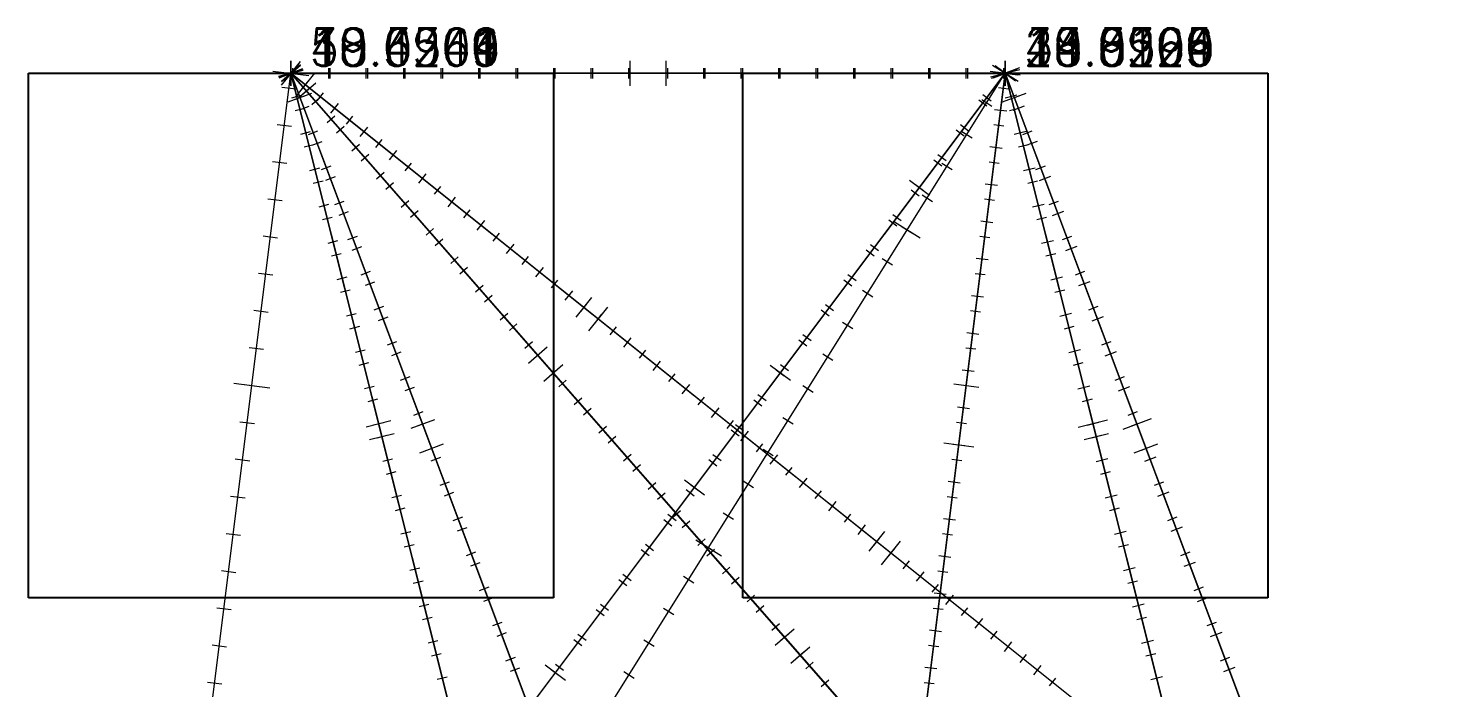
# Model space of a CAD drawing. Header units: millimetres. Extents: x 0 to 286, y 0 to 96.
# Drawn here: x 126.44 to 164.26, y 57.54 to 75.13 of the extents above; entities that cross this region are included whole.
import ezdxf

# ---------------------------------------------------------------- set-up
doc = ezdxf.new("R2010")
doc.units = ezdxf.units.MM
doc.layers.get('0').update_dxf_attribs({"lineweight": 5, "true_color": 0xffffff})
for name, color, linetype, lineweight, true_color in [('bkey', 94, 'Continuous', 5, 0x008000), ('dim0', 6, 'Continuous', 5, 0xff00ff), ('dim1', 3, 'Continuous', 5, 0x00ff00), ('dim2', 5, 'Continuous', 5, 0x0000ff), ('dim3', 4, 'Continuous', 5, 0x00ffff), ('dim4', 2, 'Continuous', 5, 0xffff00), ('dim5', 30, 'Continuous', 5, 0xff7f00), ('key-layer', 1, 'Continuous', 25, 0xff0000)]:
    doc.layers.add(name, color=color, linetype=linetype, lineweight=lineweight, true_color=true_color)
doc.styles.add('textstyle104', font='')
doc.styles.add('textstyle105', font='')
doc.styles.add('textstyle111', font='')
doc.styles.add('textstyle112', font='')
doc.styles.add('textstyle114', font='')
doc.styles.add('textstyle118', font='')
doc.styles.add('textstyle120', font='')
doc.styles.add('textstyle126', font='')
doc.styles.add('textstyle129', font='')
doc.styles.add('textstyle46', font='')
doc.styles.add('textstyle53', font='')
doc.styles.add('textstyle54', font='')
doc.styles.get('textstyle104').set_extended_font_data('standard')
doc.styles.get('textstyle105').set_extended_font_data('standard')
doc.styles.get('textstyle111').set_extended_font_data('standard')
doc.styles.get('textstyle112').set_extended_font_data('standard')
doc.styles.get('textstyle114').set_extended_font_data('standard')
doc.styles.get('textstyle118').set_extended_font_data('standard')
doc.styles.get('textstyle120').set_extended_font_data('standard')
doc.styles.get('textstyle126').set_extended_font_data('standard')
doc.styles.get('textstyle129').set_extended_font_data('standard')
doc.styles.get('textstyle46').set_extended_font_data('standard')
doc.styles.get('textstyle53').set_extended_font_data('standard')
doc.styles.get('textstyle54').set_extended_font_data('standard')

msp = doc.modelspace()

# ---------------------------------------------------------------- linework, layer by layer
at = {"color": 0}
for p, q in [((126.445, 73.933), (140.444, 73.933)), ((126.445, 59.934), (126.445, 73.933)), ((140.444, 73.933), (140.444, 59.934)), ((145.495, 73.933), (159.494, 73.933)), ((145.495, 59.934), (145.495, 73.933)), ((159.494, 73.933), (159.494, 59.934)), ((140.444, 59.934), (126.445, 59.934)), ((159.494, 59.934), (145.495, 59.934))]:
    msp.add_line(p, q, dxfattribs=at)
at = {"layer": 'bkey'}
for p, q in [((152.152, 74.147), (152.837, 73.719)), ((128.682, 35.833), (133.444, 73.933)), ((128.682, 35.833), (152.494, 73.933)), ((132.964, 73.993), (133.925, 73.873)), ((133.203, 73.564), (133.587, 73.516)), ((151.865, 73.23), (152.139, 73.059)), ((133.079, 72.571), (133.463, 72.523)), ((151.335, 72.382), (151.609, 72.211)), ((132.955, 71.579), (133.339, 71.531)), ((150.805, 71.534), (151.079, 71.363)), ((132.831, 70.587), (133.215, 70.539)), ((150.275, 70.686), (150.549, 70.515)), ((149.54, 69.967), (150.224, 69.539)), ((132.707, 69.594), (133.091, 69.546)), ((149.745, 69.838), (150.019, 69.667)), ((149.215, 68.99), (149.489, 68.819)), ((132.583, 68.602), (132.967, 68.554)), ((148.685, 68.142), (148.959, 67.971)), ((132.459, 67.61), (132.843, 67.562)), ((148.155, 67.294), (148.429, 67.123)), ((132.335, 66.618), (132.719, 66.57)), ((147.625, 66.446), (147.899, 66.275)), ((131.923, 65.661), (132.883, 65.541)), ((132.211, 65.625), (132.595, 65.577)), ((147.095, 65.598), (147.369, 65.427)), ((146.565, 64.75), (146.839, 64.579)), ((132.087, 64.633), (132.471, 64.585)), ((131.963, 63.641), (132.347, 63.593)), ((146.035, 63.902), (146.309, 63.731)), ((145.505, 63.054), (145.779, 62.883)), ((131.839, 62.649), (132.223, 62.6)), ((144.975, 62.206), (145.249, 62.035)), ((131.715, 61.656), (132.099, 61.608)), ((144.24, 61.487), (144.924, 61.059)), ((144.445, 61.358), (144.719, 61.187)), ((131.591, 60.664), (131.975, 60.616)), ((143.915, 60.51), (144.189, 60.339)), ((131.467, 59.672), (131.851, 59.624)), ((143.385, 59.662), (143.659, 59.491)), ((131.343, 58.679), (131.727, 58.631)), ((142.855, 58.814), (143.129, 58.643)), ((142.325, 57.966), (142.599, 57.795)), ((131.219, 57.687), (131.603, 57.639))]:
    msp.add_line(p, q, dxfattribs=at)
at = {"layer": 'dim0'}
for p, q in [((133.444, 73.597), (133.444, 74.269)), ((142.494, 73.597), (142.494, 74.269)), ((152.763, 73.731), (152.226, 74.135)), ((152.494, 73.597), (152.494, 74.269)), ((152.494, 73.933), (133.444, 73.933)), ((133.494, 73.799), (133.494, 74.068)), ((134.494, 73.799), (134.494, 74.068)), ((135.494, 73.799), (135.494, 74.068)), ((136.494, 73.799), (136.494, 74.068)), ((137.494, 73.799), (137.494, 74.068)), ((152.494, 73.933), (138.207, 54.883)), ((138.494, 73.799), (138.494, 74.068)), ((139.494, 73.799), (139.494, 74.068)), ((140.494, 73.799), (140.494, 74.068)), ((141.494, 73.799), (141.494, 74.068)), ((142.494, 73.799), (142.494, 74.068)), ((143.494, 73.799), (143.494, 74.068)), ((144.494, 73.799), (144.494, 74.068)), ((145.494, 73.799), (145.494, 74.068)), ((146.494, 73.799), (146.494, 74.068)), ((147.494, 73.799), (147.494, 74.068)), ((152.494, 73.933), (147.732, 35.833)), ((148.494, 73.799), (148.494, 74.068)), ((149.494, 73.799), (149.494, 74.068)), ((150.494, 73.799), (150.494, 74.068)), ((151.494, 73.799), (151.494, 74.068)), ((152.895, 73.883), (152.094, 73.983)), ((152.872, 74.075), (152.117, 73.791)), ((152.821, 74.015), (152.168, 73.852)), ((152.494, 73.933), (157.257, 54.883)), ((152.494, 73.933), (166.782, 35.833)), ((152.002, 73.052), (151.787, 73.214)), ((152.868, 72.996), (152.607, 72.93)), ((152.997, 73.053), (152.695, 72.94)), ((152.531, 72.921), (152.21, 72.961)), ((151.402, 72.252), (151.187, 72.414)), ((152.407, 71.929), (152.086, 71.969)), ((153.11, 72.025), (152.849, 71.96)), ((153.348, 72.117), (153.046, 72.004)), ((150.802, 71.452), (150.587, 71.614)), ((153.699, 71.181), (153.397, 71.067)), ((150.202, 70.652), (149.987, 70.814)), ((152.283, 70.936), (151.962, 70.976)), ((153.353, 71.055), (153.092, 70.99)), ((149.602, 69.852), (149.387, 70.014)), ((152.159, 69.944), (151.838, 69.984)), ((153.595, 70.085), (153.334, 70.02)), ((154.05, 70.244), (153.748, 70.131)), ((149.002, 69.052), (148.787, 69.214)), ((154.401, 69.308), (154.099, 69.195)), ((152.034, 68.952), (151.714, 68.992)), ((153.838, 69.115), (153.577, 69.05)), ((148.402, 68.252), (148.187, 68.414)), ((154.08, 68.145), (153.819, 68.08)), ((154.752, 68.372), (154.45, 68.258)), ((151.91, 67.959), (151.59, 67.999)), ((147.802, 67.452), (147.587, 67.614)), ((155.103, 67.435), (154.801, 67.322)), ((151.786, 66.967), (151.466, 67.007)), ((154.323, 67.175), (154.062, 67.109)), ((147.202, 66.652), (146.987, 66.814)), ((154.565, 66.205), (154.304, 66.139)), ((155.455, 66.499), (155.152, 66.386)), ((146.763, 65.731), (146.226, 66.135)), ((146.602, 65.852), (146.387, 66.014)), ((151.662, 65.975), (151.342, 66.015)), ((155.806, 65.563), (155.503, 65.449)), ((146.002, 65.052), (145.787, 65.214)), ((154.808, 65.234), (154.547, 65.169)), ((151.538, 64.983), (151.218, 65.023)), ((156.384, 64.711), (155.628, 64.428)), ((145.402, 64.252), (145.187, 64.414)), ((155.246, 64.313), (154.594, 64.15)), ((156.157, 64.626), (155.855, 64.513)), ((151.655, 63.96), (150.854, 64.06)), ((151.414, 63.99), (151.094, 64.03)), ((155.05, 64.264), (154.789, 64.199)), ((144.802, 63.452), (144.587, 63.614)), ((156.508, 63.69), (156.206, 63.577)), ((155.293, 63.294), (155.032, 63.229)), ((144.202, 62.652), (143.987, 62.814)), ((151.29, 62.998), (150.97, 63.038)), ((156.859, 62.754), (156.557, 62.64)), ((151.166, 62.006), (150.846, 62.046)), ((155.535, 62.324), (155.274, 62.259)), ((143.602, 61.852), (143.387, 62.014)), ((157.21, 61.817), (156.908, 61.704)), ((155.778, 61.354), (155.517, 61.289)), ((143.002, 61.052), (142.787, 61.214)), ((151.042, 61.013), (150.722, 61.054)), ((157.561, 60.881), (157.259, 60.768)), ((142.402, 60.252), (142.187, 60.414)), ((156.02, 60.384), (155.76, 60.318)), ((150.918, 60.021), (150.598, 60.061)), ((157.912, 59.945), (157.61, 59.831)), ((141.802, 59.452), (141.587, 59.614)), ((156.263, 59.414), (156.002, 59.348)), ((150.794, 59.029), (150.474, 59.069)), ((158.264, 59.008), (157.961, 58.895)), ((141.202, 58.652), (140.987, 58.814)), ((156.506, 58.443), (156.245, 58.378)), ((140.764, 57.731), (140.226, 58.135)), ((140.602, 57.852), (140.387, 58.014)), ((150.67, 58.037), (150.35, 58.077)), ((158.615, 58.072), (158.312, 57.959))]:
    msp.add_line(p, q, dxfattribs=at)
at = {"layer": 'dim1'}
for p, q in [((133.192, 73.618), (133.697, 74.248)), ((157.257, 54.883), (133.444, 73.933)), ((133.579, 73.309), (134.083, 73.939)), ((133.73, 73.498), (133.932, 73.75)), ((152.103, 73.835), (152.886, 74.031)), ((157.257, 54.883), (152.494, 73.933)), ((134.511, 72.873), (134.713, 73.125)), ((152.492, 73.277), (152.805, 73.355)), ((135.292, 72.248), (135.494, 72.5)), ((152.735, 72.306), (153.048, 72.385)), ((136.073, 71.624), (136.274, 71.876)), ((136.854, 70.999), (137.055, 71.251)), ((152.977, 71.336), (153.29, 71.415)), ((137.635, 70.374), (137.836, 70.626)), ((153.22, 70.366), (153.533, 70.444)), ((138.415, 69.75), (138.617, 70.002)), ((139.196, 69.125), (139.398, 69.377)), ((153.462, 69.396), (153.776, 69.474)), ((139.977, 68.5), (140.179, 68.752)), ((153.705, 68.426), (154.018, 68.504)), ((140.758, 67.876), (140.96, 68.128)), ((141.388, 67.062), (141.892, 67.692)), ((141.539, 67.251), (141.74, 67.503)), ((153.947, 67.456), (154.261, 67.534)), ((142.32, 66.626), (142.521, 66.878)), ((154.19, 66.486), (154.503, 66.564)), ((143.101, 66.001), (143.302, 66.254)), ((143.881, 65.377), (144.083, 65.629)), ((154.433, 65.515), (154.746, 65.594)), ((144.662, 64.752), (144.864, 65.004)), ((154.44, 64.487), (155.223, 64.682)), ((145.443, 64.127), (145.645, 64.379)), ((154.675, 64.545), (154.988, 64.624)), ((146.224, 63.503), (146.426, 63.755)), ((154.918, 63.575), (155.231, 63.653)), ((147.005, 62.878), (147.207, 63.13)), ((147.786, 62.253), (147.987, 62.505)), ((155.16, 62.605), (155.473, 62.683)), ((148.567, 61.629), (148.768, 61.881)), ((155.403, 61.635), (155.716, 61.713)), ((149.196, 60.815), (149.7, 61.445)), ((149.348, 61.004), (149.549, 61.256)), ((150.128, 60.379), (150.33, 60.631)), ((155.645, 60.665), (155.958, 60.743)), ((150.909, 59.755), (151.111, 60.007)), ((155.888, 59.695), (156.201, 59.773)), ((151.69, 59.13), (151.892, 59.382)), ((152.471, 58.505), (152.673, 58.757)), ((156.13, 58.724), (156.443, 58.803)), ((153.252, 57.88), (153.453, 58.132)), ((156.373, 57.754), (156.686, 57.833))]:
    msp.add_line(p, q, dxfattribs=at)
at = {"layer": 'dim2'}
for p, q in [((133.191, 73.712), (133.698, 74.154)), ((166.782, 35.833), (133.444, 73.933)), ((152.18, 73.815), (152.809, 74.051)), ((166.782, 35.833), (152.494, 73.933)), ((133.604, 73.24), (134.11, 73.683)), ((133.756, 73.373), (133.958, 73.55)), ((152.422, 73.168), (153.052, 73.404)), ((152.611, 73.239), (152.863, 73.333)), ((134.414, 72.621), (134.616, 72.798)), ((152.962, 72.303), (153.214, 72.397)), ((135.073, 71.868), (135.275, 72.045)), ((135.731, 71.116), (135.933, 71.293)), ((153.313, 71.366), (153.565, 71.461)), ((136.39, 70.363), (136.592, 70.54)), ((153.665, 70.43), (153.916, 70.524)), ((137.048, 69.61), (137.251, 69.788)), ((154.016, 69.494), (154.268, 69.588)), ((137.707, 68.858), (137.909, 69.035)), ((154.367, 68.557), (154.619, 68.652)), ((138.365, 68.105), (138.568, 68.282)), ((154.718, 67.621), (154.97, 67.715)), ((139.024, 67.353), (139.226, 67.53)), ((139.682, 66.6), (139.885, 66.777)), ((155.069, 66.685), (155.321, 66.779)), ((140.189, 65.715), (140.695, 66.158)), ((140.341, 65.848), (140.543, 66.025)), ((155.42, 65.748), (155.672, 65.843)), ((140.999, 65.095), (141.202, 65.272)), ((155.771, 64.812), (156.023, 64.906)), ((141.658, 64.342), (141.86, 64.52)), ((155.934, 63.805), (156.563, 64.041)), ((156.122, 63.876), (156.374, 63.97)), ((142.316, 63.59), (142.519, 63.767)), ((142.975, 62.837), (143.177, 63.014)), ((156.474, 62.939), (156.725, 63.034)), ((143.633, 62.085), (143.836, 62.262)), ((156.825, 62.003), (157.076, 62.097)), ((144.292, 61.332), (144.494, 61.509)), ((157.176, 61.067), (157.428, 61.161)), ((144.95, 60.58), (145.153, 60.757)), ((157.527, 60.13), (157.779, 60.225)), ((145.609, 59.827), (145.811, 60.004)), ((146.267, 59.074), (146.47, 59.251)), ((157.878, 59.194), (158.13, 59.288)), ((146.774, 58.189), (147.28, 58.632)), ((146.926, 58.322), (147.128, 58.499)), ((158.229, 58.258), (158.481, 58.352)), ((147.584, 57.569), (147.787, 57.746))]:
    msp.add_line(p, q, dxfattribs=at)
at = {"layer": 'dim3'}
for p, q in [((133.698, 74.155), (133.191, 73.712)), ((133.655, 74.196), (133.234, 73.671)), ((133.444, 74.269), (133.444, 73.597)), ((143.445, 74.269), (143.445, 73.597)), ((152.494, 74.269), (152.494, 73.597)), ((133.771, 74.015), (133.118, 73.852)), ((133.759, 74.051), (133.13, 73.815)), ((133.444, 73.933), (152.494, 73.933)), ((133.444, 73.933), (138.207, 54.883)), ((133.444, 73.933), (157.257, 54.883)), ((133.444, 73.933), (147.732, 35.833)), ((133.444, 73.933), (166.782, 35.833)), ((134.445, 74.068), (134.445, 73.799)), ((135.445, 74.068), (135.445, 73.799)), ((136.445, 74.068), (136.445, 73.799)), ((137.445, 74.068), (137.445, 73.799)), ((138.445, 74.068), (138.445, 73.799)), ((139.445, 74.068), (139.445, 73.799)), ((140.445, 74.068), (140.445, 73.799)), ((141.445, 74.068), (141.445, 73.799)), ((142.445, 74.068), (142.445, 73.799)), ((143.445, 74.068), (143.445, 73.799)), ((144.445, 74.068), (144.445, 73.799)), ((145.445, 74.068), (145.445, 73.799)), ((146.445, 74.068), (146.445, 73.799)), ((147.445, 74.068), (147.445, 73.799)), ((148.445, 74.068), (148.445, 73.799)), ((149.445, 74.068), (149.445, 73.799)), ((150.445, 74.068), (150.445, 73.799)), ((151.445, 74.068), (151.445, 73.799)), ((152.445, 74.068), (152.445, 73.799)), ((134.309, 73.413), (134.141, 73.203)), ((133.818, 72.996), (133.557, 72.93)), ((133.922, 73.044), (133.67, 72.95)), ((134.204, 73.269), (134.002, 73.092)), ((135.09, 72.789), (134.922, 72.579)), ((134.863, 72.517), (134.66, 72.339)), ((134.06, 72.025), (133.799, 71.96)), ((134.273, 72.108), (134.021, 72.013)), ((135.871, 72.164), (135.703, 71.954)), ((135.521, 71.764), (135.319, 71.587)), ((136.652, 71.539), (136.484, 71.329)), ((134.624, 71.171), (134.372, 71.077)), ((134.303, 71.055), (134.042, 70.99)), ((136.18, 71.011), (135.977, 70.834)), ((137.433, 70.915), (137.265, 70.705)), ((134.545, 70.085), (134.284, 70.02)), ((134.975, 70.235), (134.723, 70.141)), ((136.838, 70.259), (136.636, 70.082)), ((138.214, 70.29), (138.046, 70.08)), ((138.995, 69.665), (138.827, 69.455)), ((135.326, 69.299), (135.074, 69.204)), ((137.497, 69.506), (137.294, 69.329)), ((134.788, 69.115), (134.527, 69.05)), ((139.775, 69.04), (139.607, 68.83)), ((138.155, 68.754), (137.953, 68.576)), ((135.03, 68.145), (134.769, 68.08)), ((135.677, 68.362), (135.425, 68.268)), ((140.556, 68.416), (140.388, 68.206)), ((138.814, 68.001), (138.611, 67.824)), ((141.463, 67.949), (141.043, 67.424)), ((141.337, 67.791), (141.169, 67.581)), ((136.028, 67.426), (135.776, 67.332)), ((135.273, 67.175), (135.012, 67.109)), ((139.472, 67.248), (139.27, 67.071)), ((142.118, 67.166), (141.95, 66.956)), ((140.283, 66.629), (139.777, 66.186)), ((135.515, 66.205), (135.254, 66.139)), ((136.379, 66.49), (136.128, 66.395)), ((140.131, 66.496), (139.928, 66.319)), ((142.899, 66.542), (142.731, 66.332)), ((143.68, 65.917), (143.512, 65.707)), ((136.731, 65.553), (136.479, 65.459)), ((140.789, 65.743), (140.587, 65.566)), ((135.758, 65.234), (135.497, 65.169)), ((144.461, 65.292), (144.293, 65.082)), ((137.271, 64.688), (136.641, 64.452)), ((141.448, 64.991), (141.245, 64.814)), ((136.196, 64.313), (135.544, 64.15)), ((137.082, 64.617), (136.83, 64.523)), ((145.242, 64.668), (145.073, 64.458)), ((136, 64.264), (135.739, 64.199)), ((142.106, 64.238), (141.904, 64.061)), ((146.022, 64.043), (145.854, 63.833)), ((137.433, 63.681), (137.181, 63.586)), ((136.243, 63.294), (135.982, 63.229)), ((142.765, 63.486), (142.562, 63.308)), ((146.803, 63.418), (146.635, 63.208)), ((147.584, 62.794), (147.416, 62.583)), ((137.784, 62.744), (137.532, 62.65)), ((143.423, 62.733), (143.221, 62.556)), ((136.485, 62.324), (136.224, 62.259)), ((148.365, 62.169), (148.197, 61.959)), ((138.135, 61.808), (137.883, 61.714)), ((144.082, 61.98), (143.879, 61.803)), ((149.272, 61.702), (148.852, 61.177)), ((136.728, 61.354), (136.467, 61.289)), ((149.146, 61.544), (148.978, 61.334)), ((144.74, 61.228), (144.538, 61.051)), ((149.927, 60.919), (149.759, 60.709)), ((138.486, 60.872), (138.234, 60.777)), ((136.97, 60.384), (136.71, 60.318)), ((145.399, 60.475), (145.196, 60.298)), ((150.708, 60.295), (150.54, 60.085)), ((138.837, 59.935), (138.585, 59.841)), ((137.213, 59.414), (136.952, 59.348)), ((146.057, 59.723), (145.855, 59.546)), ((151.488, 59.67), (151.32, 59.46)), ((139.188, 58.999), (138.937, 58.905)), ((146.868, 59.103), (146.362, 58.66)), ((152.269, 59.045), (152.101, 58.835)), ((146.716, 58.97), (146.513, 58.793)), ((137.456, 58.443), (137.195, 58.378)), ((153.05, 58.421), (152.882, 58.211)), ((139.54, 58.063), (139.288, 57.968)), ((147.374, 58.218), (147.172, 58.04)), ((153.831, 57.796), (153.663, 57.586))]:
    msp.add_line(p, q, dxfattribs=at)
at = {"layer": 'dim4'}
for p, q in [((152.226, 74.135), (152.763, 73.731)), ((133.118, 73.852), (133.771, 74.015)), ((138.207, 54.883), (133.444, 73.933)), ((138.207, 54.883), (152.494, 73.933)), ((133.468, 73.283), (133.729, 73.348)), ((151.899, 73.364), (152.115, 73.202)), ((133.711, 72.313), (133.972, 72.378)), ((151.299, 72.564), (151.515, 72.402)), ((150.699, 71.764), (150.915, 71.602)), ((133.953, 71.343), (134.214, 71.408)), ((149.938, 71.085), (150.476, 70.681)), ((150.099, 70.964), (150.315, 70.802)), ((134.196, 70.373), (134.457, 70.438)), ((149.499, 70.164), (149.715, 70.002)), ((134.439, 69.402), (134.699, 69.468)), ((148.899, 69.364), (149.115, 69.202)), ((134.681, 68.432), (134.942, 68.498)), ((148.299, 68.564), (148.515, 68.402)), ((147.699, 67.764), (147.915, 67.602)), ((134.924, 67.462), (135.185, 67.527)), ((147.099, 66.964), (147.315, 66.802)), ((135.166, 66.492), (135.427, 66.557)), ((146.499, 66.164), (146.715, 66.002)), ((135.409, 65.522), (135.67, 65.587)), ((145.899, 65.364), (146.115, 65.202)), ((135.455, 64.503), (136.108, 64.666)), ((135.651, 64.552), (135.912, 64.617)), ((145.299, 64.564), (145.515, 64.402)), ((135.894, 63.582), (136.155, 63.647)), ((144.699, 63.764), (144.915, 63.602)), ((143.938, 63.085), (144.476, 62.681)), ((144.099, 62.964), (144.315, 62.802)), ((136.136, 62.611), (136.397, 62.677)), ((143.499, 62.164), (143.715, 62.002)), ((136.379, 61.641), (136.64, 61.707)), ((142.899, 61.364), (143.115, 61.202)), ((136.621, 60.671), (136.882, 60.736)), ((142.299, 60.564), (142.515, 60.402)), ((136.864, 59.701), (137.125, 59.766)), ((141.699, 59.764), (141.915, 59.602)), ((137.106, 58.731), (137.367, 58.796)), ((141.099, 58.964), (141.315, 58.802)), ((140.499, 58.164), (140.715, 58.002)), ((137.349, 57.761), (137.61, 57.826))]:
    msp.add_line(p, q, dxfattribs=at)
at = {"layer": 'dim5'}
for p, q in [((133.13, 73.815), (133.759, 74.051)), ((147.732, 35.833), (133.444, 73.933)), ((147.732, 35.833), (152.494, 73.933)), ((152.161, 73.975), (152.828, 73.891)), ((133.372, 73.168), (134.002, 73.404)), ((152.312, 73.556), (152.579, 73.523)), ((133.561, 73.239), (133.813, 73.333)), ((133.912, 72.303), (134.164, 72.397)), ((152.188, 72.564), (152.455, 72.531)), ((152.064, 71.572), (152.331, 71.538)), ((134.263, 71.366), (134.515, 71.461)), ((134.615, 70.43), (134.866, 70.524)), ((151.94, 70.579), (152.207, 70.546)), ((134.966, 69.494), (135.217, 69.588)), ((151.816, 69.587), (152.083, 69.554)), ((135.317, 68.557), (135.569, 68.652)), ((151.692, 68.595), (151.959, 68.561)), ((135.668, 67.621), (135.92, 67.715)), ((151.568, 67.603), (151.835, 67.569)), ((136.019, 66.685), (136.271, 66.779)), ((151.444, 66.61), (151.711, 66.577)), ((136.37, 65.748), (136.622, 65.843)), ((151.119, 65.643), (151.787, 65.56)), ((151.32, 65.618), (151.586, 65.585)), ((136.721, 64.812), (136.973, 64.906)), ((151.196, 64.626), (151.462, 64.592)), ((136.884, 63.805), (137.513, 64.041)), ((137.072, 63.876), (137.324, 63.97)), ((151.072, 63.633), (151.338, 63.6)), ((137.424, 62.939), (137.675, 63.034)), ((150.947, 62.641), (151.214, 62.608)), ((137.775, 62.003), (138.026, 62.097)), ((150.823, 61.649), (151.09, 61.616)), ((138.126, 61.067), (138.378, 61.161)), ((150.699, 60.657), (150.966, 60.623)), ((138.477, 60.13), (138.729, 60.225)), ((150.575, 59.664), (150.842, 59.631)), ((138.828, 59.194), (139.08, 59.288)), ((150.451, 58.672), (150.718, 58.639)), ((139.179, 58.258), (139.431, 58.352)), ((150.327, 57.68), (150.594, 57.646))]:
    msp.add_line(p, q, dxfattribs=at)
at = {"layer": 'key-layer', "color": 1, "true_color": 0xff0000}
for p, q in [((126.445, 73.933), (140.444, 73.933)), ((126.445, 59.934), (126.445, 73.933)), ((140.444, 73.933), (140.444, 59.934)), ((145.495, 73.933), (159.494, 73.933)), ((145.495, 59.934), (145.495, 73.933)), ((159.494, 73.933), (159.494, 59.934)), ((140.444, 59.934), (126.445, 59.934)), ((159.494, 59.934), (145.495, 59.934))]:
    msp.add_line(p, q, dxfattribs=at)

# ---------------------------------------------------------------- texts
at = {"layer": 'bkey', "char_height": 1, "attachment_point": 1}
for s, insert, style in [('38.3966', (133.945, 75.133), 'textstyle46'), ('44.9294', (152.995, 75.133), 'textstyle53')]:
    msp.add_mtext(s, dxfattribs=dict(at, insert=insert, style=style))
at = {"layer": 'dim0', "insert": (133.945, 75.133), "char_height": 1, "attachment_point": 1, "style": 'textstyle54'}
msp.add_mtext('19.0500', dxfattribs=at)
at = {"layer": 'dim1', "char_height": 1, "attachment_point": 1}
for s, insert, style in [('30.4949', (133.945, 75.133), 'textstyle105'), ('19.6364', (152.995, 75.133), 'textstyle104')]:
    msp.add_mtext(s, dxfattribs=dict(at, insert=insert, style=style))
at = {"layer": 'dim2', "char_height": 1, "attachment_point": 1}
for s, insert, style in [('50.6261', (133.945, 75.133), 'textstyle112'), ('40.6909', (152.995, 75.133), 'textstyle111')]:
    msp.add_mtext(s, dxfattribs=dict(at, insert=insert, style=style))
at = {"layer": 'dim3', "insert": (152.995, 75.133), "char_height": 1, "attachment_point": 1, "style": 'textstyle114'}
msp.add_mtext('19.0500', dxfattribs=at)
at = {"layer": 'dim4', "char_height": 1, "attachment_point": 1}
for s, insert, style in [('19.6364', (133.945, 75.133), 'textstyle118'), ('23.8125', (152.995, 75.133), 'textstyle120')]:
    msp.add_mtext(s, dxfattribs=dict(at, insert=insert, style=style))
at = {"layer": 'dim5', "char_height": 1, "attachment_point": 1}
for s, insert, style in [('40.6909', (133.945, 75.133), 'textstyle129'), ('38.3966', (152.995, 75.133), 'textstyle126')]:
    msp.add_mtext(s, dxfattribs=dict(at, insert=insert, style=style))

doc.saveas('drawing.dxf')
